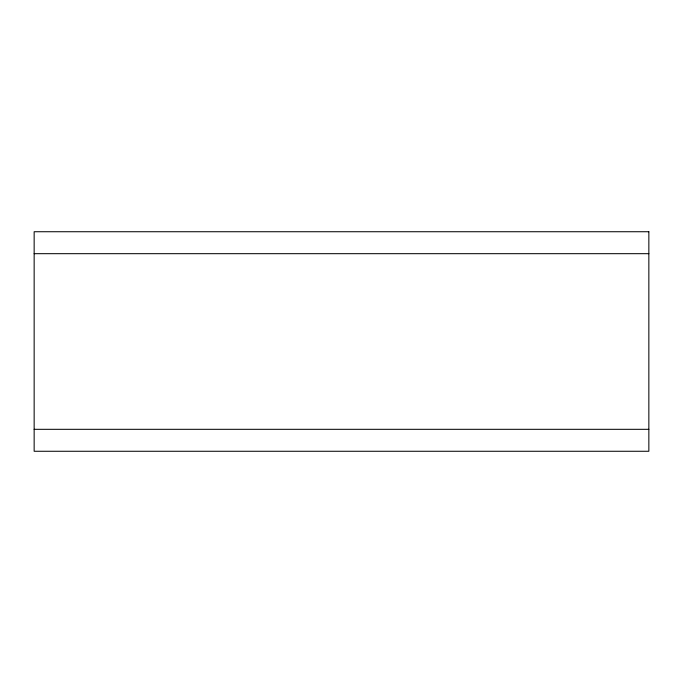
<?xml version="1.0" encoding="UTF-8"?>
<svg xmlns="http://www.w3.org/2000/svg" width="683" height="683" viewBox="0 0 683 683"><rect width="100%" height="100%" fill="white"/><g stroke="black" fill="none" stroke-linecap="round" stroke-linejoin="round"><path stroke-width="1.02" d="M34.15 253.683L648.85 253.683M34.15 429.317L648.85 429.317M648.85 231.733L34.15 231.733L34.15 451.267L648.85 451.267L648.85 231.733"/></g></svg>
